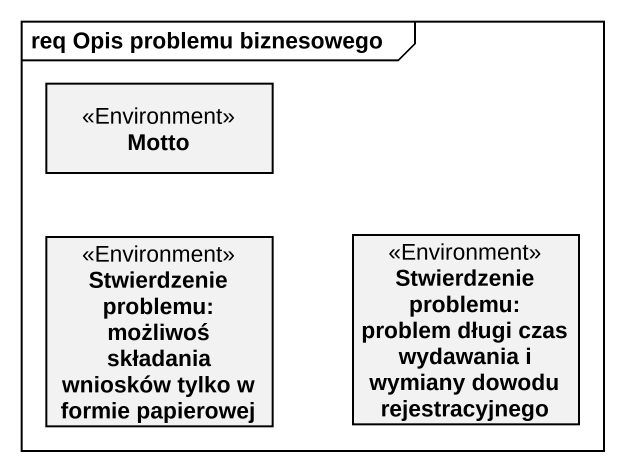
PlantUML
@startuml
mainframe req Opis problemu biznesowego
hide circle
hide empty members
class Motto <<Environment>>
class "Stwierdzenie problemu: możliwoś składania wniosków tylko w formie papierowej" as Stwierdzenie_problemu <<Environment>>
class "Stwierdzenie problemu: problem długi czas wydawania i wymiany dowodu rejestracyjnego" as Stwierdzenie_problemu_2 <<Environment>>
@enduml
